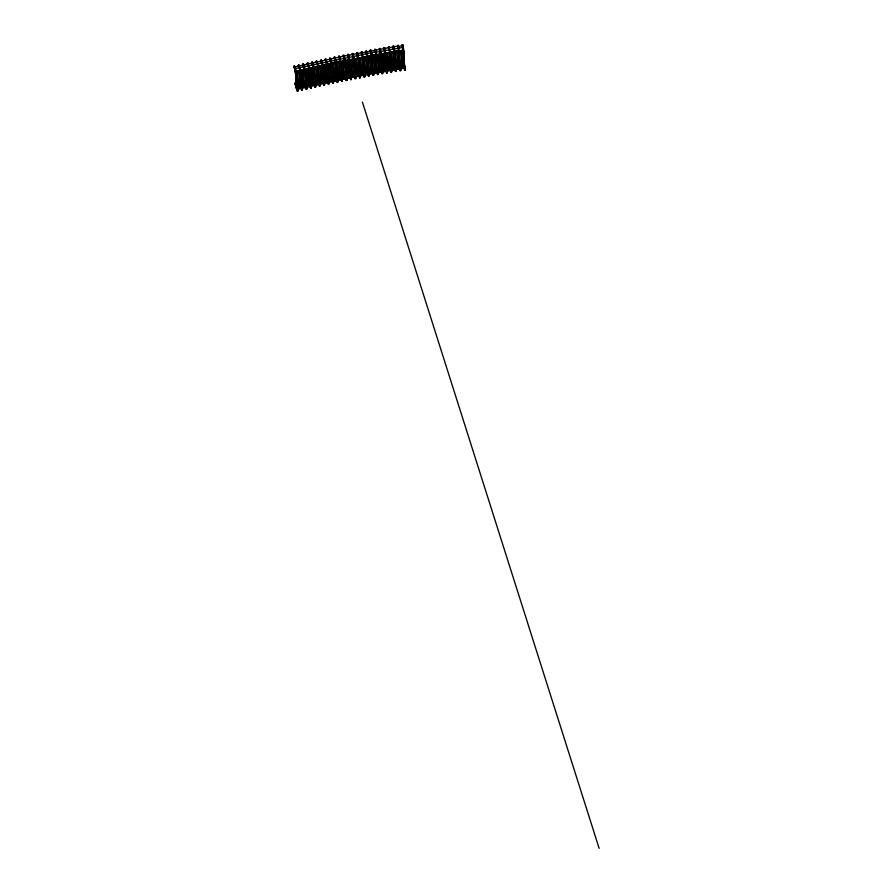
<?xml version="1.0" encoding="UTF-8"?>
<svg xmlns="http://www.w3.org/2000/svg" width="893" height="893" viewBox="0 0 893 893"><rect width="100%" height="100%" fill="white"/><g stroke="black" fill="none" stroke-linecap="round" stroke-linejoin="round"><path stroke-width="1.34" d="M395.298 66.093L404.306 64.396M340.434 73.137L342.376 80.683L341.684 81.43L339.708 73.259L340.434 73.137L340.646 74.242L403.96 62.209L405.288 70.034L404.551 70.123L403.178 62.32L403.882 61.606L405.288 70.034M317.015 61.595L316.2 61.081L317.115 62.019M295.639 83.016L298.005 90.483L297.324 91.253L294.913 83.161L295.639 83.016L295.873 83.92L318.209 78.975M376.053 51.794L295.337 68.549M377.147 69.196L341.07 75.894L296.465 85.806M398.423 46.492L398.278 45.387L397.541 45.476L398.412 46.492L402.922 45.554M398.334 45.956L344.039 56.103L294.813 66.897M398.624 63.057L399.461 63.448L399.316 62.343L398.624 63.057L400.008 70.681L400.745 70.592L399.316 62.343M394.907 64.162L396.235 71.34L395.499 71.429L394.07 63.805L394.918 64.196L394.773 63.09L394.036 63.18L395.499 71.429M390.375 64.955L390.219 63.849L389.482 63.95L390.375 64.888M399.484 63.448L400.745 70.592M383.934 48.401L384.805 48.747L384.626 47.675L383.901 47.775L384.939 53.468M380.251 49.561L380.083 48.456L379.358 48.557L380.686 55.522M380.161 49.059L381.155 54.16M381.266 66.194L380.396 65.513L381.992 73.751L382.684 73.025L381.992 73.751M375.618 49.863L374.814 49.372L375.696 50.108M371.142 51.046L371.008 50.086L370.282 50.187L371.41 55.868M365.795 51.649L366.666 52.017L366.476 50.912L365.795 51.649L366.911 56.705M364.768 76.921L363.105 69.286L362.312 69.453L364.043 77.021L364.768 76.921L363.004 68.716L362.312 69.453M353.271 71.183L354.164 71.54L353.963 70.447L353.237 70.558L355.079 78.751L355.771 78.004L355.079 78.751M402.888 45.253L402.096 44.739L402.91 45.253M339.597 57.286L339.385 56.181L338.659 56.304L339.574 57.096M340.646 74.208L318.176 78.74M330.51 58.648L329.662 58.179L331.057 63.827M330.745 75.76L331.649 76.106L331.437 75.012L330.745 75.76L332.776 83.283L333.502 83.161L331.437 75.012M381.233 66.026L380.44 66.138M325.208 59.753L326.124 60.077L325.889 59.005L325.208 59.753L326.592 64.776M320.721 60.724L321.625 61.07L321.402 59.976L320.721 60.724L322.485 66.986M311.769 62.711L312.684 63.046L312.45 61.952L311.769 62.711L313.231 67.701M313.644 79.544L312.773 79.03L315.006 87.157L315.731 87.023L313.499 78.897M304.658 81.497L303.832 81.073L306.154 89.177L306.879 89.043L304.558 80.928M300.093 81.966L302.459 90.07L301.734 90.204L299.367 82.111L300.204 82.536M294.701 66.629L296.208 71.663M298.039 91.108L295.884 84.076M344.095 56.348L345.189 60.936M302.459 90.07L300.193 82.536L299.412 82.736M330.477 58.648L331.772 63.693M373.709 55.187L374.792 71.775L373.095 72.076L372.013 55.489L373.787 55.444L372.08 55.757L371.086 50.655M313.689 79.968L312.807 79.667M309.123 80.604L308.297 80.046L310.574 88.161L311.3 88.027L309.023 79.912M296.565 72.277L294.59 66.06L293.864 66.205L295.929 73.617L295.404 71.82A1110.2 814.996 -3.5 0 1 340.099 61.941L358.104 58.369A1110.2 814.996 -3.5 0 1 403.402 50.399L404.417 66.718A1110.2 814.996 -3.5 0 0 359.109 74.699L341.104 78.271A1110.2 814.996 -3.5 0 0 296.409 88.15L295.382 71.54L297.146 71.127M295.438 72.322L296.141 72.154M297.09 87.481L296.387 87.648L296.878 88.943L297.592 88.775M296.242 84.054L295.483 71.808L297.056 71.15L298.072 87.481L296.398 87.871L296.911 89.445L350.514 77.758L404.741 68.047L403.402 50.388A1108.47 813.735 -3.5 0 0 295.483 71.808L295.382 71.54M296.465 87.637L298.251 87.726M298.15 88.641L300.684 88.05M297.28 71.094L299.055 70.96L297.28 71.094L298.396 87.681L300.07 87.291L298.954 70.703M299.188 70.647L300.952 70.525L299.188 70.647L300.294 87.235L301.968 86.844L301.086 70.201L302.76 69.821L303.866 86.409L302.091 86.532L303.765 86.152L302.76 69.821M302.191 86.788L301.187 70.458L302.861 70.078M300.863 70.257L301.867 86.588L300.294 87.235M302.984 69.766L304.759 69.643L302.984 69.766L304.089 86.353L305.763 85.962L304.658 69.375M305.674 85.706L304.089 86.353M304.893 69.319L306.656 69.196L304.893 69.319L305.998 85.907L307.672 85.527L306.79 68.884L308.465 68.504L306.891 69.141L307.895 85.471L309.57 85.092L308.465 68.504M306.567 68.94L307.572 85.27L305.998 85.907M308.699 68.448L310.474 68.337L308.699 68.448L309.793 85.036L311.478 84.656L310.373 68.069M311.702 84.612L310.597 68.013L312.371 67.901L310.697 68.281L311.702 84.612L313.387 84.232L312.505 67.589L314.191 67.209L312.595 67.846L313.61 84.176L315.285 83.808L314.191 67.209M311.612 84.344L313.287 83.975L312.282 67.645M314.414 67.165L316.189 67.053L314.414 67.165L315.519 83.752L317.194 83.384L316.1 66.785M317.216 84.266L314.704 85.337M316.323 66.729L318.098 66.629L319.102 82.96L317.417 83.328L316.323 66.729L317.417 83.328M316.412 66.997L318.098 66.629M317.328 83.06L319.013 82.692L318.008 66.361M318.232 66.316L320.007 66.205L318.232 66.316L319.326 82.904L321.011 82.536L319.917 65.948M320.14 65.892L321.915 65.792L320.14 65.892L321.234 82.48L322.92 82.123L322.049 65.479L323.735 65.111L322.139 65.736L323.143 82.067L324.829 81.698L323.735 65.111M321.826 65.524L322.831 81.855L321.234 82.48M328.702 81.765L323.623 83.362M323.958 65.055L325.733 64.966L323.958 65.055L325.063 81.654L326.749 81.285L325.644 64.698M325.867 64.642L327.653 64.553L328.657 80.883L326.972 81.241L325.867 64.642L326.972 81.241M325.956 64.91L327.653 64.553M326.883 80.973L328.568 80.616L327.564 64.285M327.787 64.24L329.562 64.14L327.787 64.24L328.881 80.828L330.566 80.47L329.472 63.883M329.696 63.827L331.47 63.738L329.696 63.827L330.801 80.415L332.486 80.069L331.392 63.481M332.397 79.801L330.801 80.415M332.709 80.013L331.616 63.425L333.39 63.336L331.705 63.682L332.709 80.013L334.395 79.667L333.301 63.068M332.62 79.756L334.395 79.667M337.666 79.868L332.576 81.442M333.524 63.023L335.31 62.934L333.524 63.023L334.629 79.611L336.315 79.265L335.221 62.677M336.226 78.997L334.629 79.611M335.444 62.622L337.219 62.532L338.235 78.863L336.538 79.209L335.444 62.622L336.538 79.209M335.534 62.878L337.219 62.532M336.449 78.952L338.146 78.606L337.141 62.276M337.364 62.22L339.139 62.142L337.364 62.22L338.458 78.818L340.144 78.472L339.05 61.874M339.284 61.829L341.059 61.751L339.284 61.829L340.378 78.417L342.064 78.082L341.204 61.438L342.979 61.36M340.97 61.483L341.986 77.814L340.378 78.417M342.789 78.818L350.514 77.758M343.124 61.048L344.899 60.97L343.124 61.048L344.207 77.635L345.904 77.3L344.81 60.702M345.825 77.032L344.207 77.635M293.909 66.83L294.757 67.02L294.59 66.06M346.127 77.245L345.044 60.657L346.819 60.579L345.122 60.914L346.127 77.245L347.824 76.91L346.73 60.322M294.958 83.786L295.672 83.641M346.049 76.988L347.824 76.91M297.324 91.253L298.005 90.483M299.043 65.01L298.362 65.781L299.043 65.01L300.986 71.239M346.964 60.266L348.739 60.199L346.964 60.266L348.047 76.865L349.743 76.53L348.661 59.943M348.884 59.887L350.659 59.82L351.663 76.151L349.978 76.485L348.884 59.887L349.978 76.485M348.962 60.155L350.659 59.82M349.665 76.262L348.047 76.865M349.889 76.218L351.585 75.883L350.581 59.552M351.775 77.01L355.626 76.262M301.734 90.204L302.414 89.445M350.804 59.507L352.579 59.44L350.804 59.507L351.898 76.095L353.595 75.771L352.501 59.184M304.346 69.732L302.783 64.117L303.508 63.972L305.406 70.212M302.827 64.742L303.508 63.972M353.818 75.726L352.735 59.128L354.51 59.061L355.514 75.392L353.818 75.726L355.436 75.135L354.432 58.804M354.51 59.061L352.735 59.128M306.12 88.552L306.835 88.418M354.655 58.759L356.43 58.692L354.655 58.759L355.738 75.347L357.434 75.023L356.352 58.425M307.973 62.956L307.292 63.716L307.973 62.956L309.503 68.571M356.575 58.38L358.361 58.324L356.575 58.38L357.669 74.979L359.366 74.655L358.283 58.056M359.589 74.599L358.506 58.012L360.203 57.688L358.584 58.268L359.589 74.599L361.285 74.286L360.203 57.688M308.342 80.671L309.168 80.805M359.287 74.387L357.669 74.979M359.511 74.342L361.285 74.286M362.056 75.023L364.634 74.532M310.574 88.161L311.266 87.402M360.437 57.643L362.212 57.587L360.437 57.643L361.52 74.231L363.217 73.918L362.134 57.331M363.138 73.65L361.52 74.231M363.44 73.873L362.357 57.275L364.132 57.23L362.435 57.543L363.44 73.873L365.148 73.55L364.065 56.962M363.373 73.606L365.148 73.55M315.006 87.157L315.687 86.398M364.288 56.918L366.063 56.862L364.288 56.918L365.371 73.505L367.068 73.193L365.985 56.605M367.302 73.148L366.219 56.549L367.916 56.248L366.297 56.817L367.302 73.148L368.999 72.835L367.916 56.248M368.15 56.192L369.925 56.147L368.15 56.192L369.233 72.791L370.93 72.478L369.847 55.891M317.975 77.903L317.249 78.037L319.448 86.174L320.129 85.415L317.975 77.903L320.163 86.041M318.008 78.528L317.283 78.662L319.448 86.174M367.224 72.88L368.999 72.835M319.404 85.549L320.129 85.415M370.082 55.846L371.856 55.801L372.861 72.132L371.164 72.433L370.082 55.846L371.164 72.433M370.149 56.103L371.856 55.801M371.086 72.166L372.783 71.864L371.778 55.533M321.726 77.055L322.451 76.932L324.561 84.444L323.88 85.192L321.726 77.055L323.88 85.192M321.77 77.68L322.496 77.557L324.606 85.069M323.846 84.567L324.561 84.444M376.556 68.705L376.723 71.429L375.027 71.73L373.944 55.143L375.64 54.83L376.388 65.982M375.875 54.786L377.65 54.752L375.875 54.786L376.958 71.384L378.654 71.083L377.572 54.484M375.027 71.73L374.011 55.399L375.719 55.098M395.242 65.725L377.159 69.118M374.948 71.462L376.656 71.161L375.64 54.83M378.889 71.038L377.806 54.44L379.581 54.406L380.597 70.737L378.889 71.038L380.518 70.48L379.514 54.149M379.581 54.406L377.806 54.44M326.213 76.084L326.938 75.961L329.015 83.484L328.323 84.232L326.213 76.084L328.323 84.232M326.258 76.709L326.938 75.961M381.411 71.473L383.99 71.016M328.289 83.607L329.015 83.484M329.696 58.804L330.421 58.681M403.245 47.374L376.12 52.218M379.737 54.105L381.512 54.071L379.737 54.105L380.82 70.692L382.528 70.402L381.445 53.803M332.776 83.283L333.457 82.536M382.751 70.357L381.679 53.759L383.454 53.736L384.459 70.056L382.751 70.357L384.392 69.799L383.376 53.468M383.454 53.736L381.679 53.759M335.846 64.14L334.161 57.23L334.886 57.107L336.538 63.392M334.194 57.855L334.886 57.107M386.624 69.676L385.542 53.089L387.249 52.799L388.332 69.397L386.557 69.42L388.265 69.129L387.249 52.799M383.61 53.424L385.385 53.39L383.61 53.424L384.693 70.022L386.39 69.721L385.318 53.133M387.328 53.067L385.542 53.089M335.199 74.186L335.924 74.063L337.911 81.609L337.23 82.357L335.199 74.186L337.23 82.357M335.243 74.811L336.069 74.711M386.323 69.464L384.693 70.022M389.169 70.123L386.613 71.06M391.759 69.687L394.349 69.252M337.186 81.732L337.911 81.609M387.484 52.754L389.259 52.732L387.484 52.754L388.555 69.353L390.263 69.062L389.192 52.464M390.498 69.018L389.426 52.419L391.201 52.408L392.206 68.739L390.498 69.018L392.139 68.471L391.134 52.14M389.426 52.419L391.201 52.408M341.651 80.805L342.376 80.683M391.357 52.095L393.132 52.073L391.357 52.095L392.429 68.694L394.148 68.404L393.065 51.816M344.464 61.048L343.158 55.388L343.883 55.277L345.468 61.561M343.202 56.013L343.995 56.025M394.371 68.37L393.3 51.772L395.007 51.493L396.079 68.08L394.304 68.102L396.012 67.823L395.007 51.493M395.242 51.448L397.017 51.437L395.242 51.448L396.313 68.047L398.021 67.768L396.95 51.169M395.074 51.761L393.3 51.772M403.044 52.33L403.77 52.218L403.435 50.89L394.349 52.374A1110.267 815.052 -3.5 0 0 346.551 61.137M344.207 72.344L344.932 72.233L346.875 80.403L346.149 80.526L344.207 72.344L344.251 72.969L344.932 72.233M396.827 68.828L400.41 68.248M403.993 67.667L404.719 67.544M346.83 79.778L346.149 80.526M398.892 50.856L399.964 67.444L398.256 67.723L397.173 51.124L398.892 50.856L399.796 64.72M398.948 51.113L397.173 51.124M399.897 67.187L398.256 67.723M349.252 61.416L347.667 54.484L348.393 54.373L349.944 60.668M347.712 55.12L348.605 55.478L348.393 54.373M399.115 50.812L400.89 50.801L399.115 50.812L400.187 67.41L401.906 67.131L400.823 50.533M348.716 71.44L349.442 71.328L351.34 79.51L350.614 79.633L348.716 71.44L349.587 72.3M401.057 50.499L402.832 50.488L401.057 50.499L402.129 67.087L403.848 66.819L402.765 50.22M354.164 59.161L353.025 54.093L352.188 53.602L352.914 53.491L354.421 59.786M357.926 58.402L356.742 53.357L357.434 52.62L358.908 58.927M356.742 53.357L357.58 53.39M357.747 69.687L358.473 69.576L360.292 77.769L359.555 77.881L357.747 69.687L357.792 70.313L358.473 69.576M361.955 51.761L361.263 52.497L361.955 51.761L363.395 58.067M364.043 77.021L364.724 76.296M367.525 67.868L366.8 67.98L368.519 76.184L369.211 75.447L367.525 67.868L369.244 76.084M367.57 68.493L366.833 68.605L368.519 76.184M368.485 75.559L369.211 75.447M370.316 50.812L371.053 50.711M371.332 67.142L372.057 67.042L373.698 74.632L373.006 75.358L371.332 67.142L373.006 75.358M371.365 67.768L372.247 68.114L372.057 67.042M372.973 74.733L373.698 74.632M375.864 66.328L376.589 66.216L378.185 73.818L377.505 74.543L375.864 66.328L376.667 66.863L378.23 74.443M378.185 73.818L377.505 74.543M379.391 49.193L380.117 49.082M384.939 64.72L385.676 64.631L387.227 72.858L386.49 72.958L384.939 64.72L384.983 65.356L385.676 64.631M389.169 46.894L388.477 47.619L389.169 46.894L390.185 52.598M391 72.188L391.692 71.462L391 72.188L389.482 63.95M393.98 51.928L392.987 46.224L393.724 46.135L394.907 52.486M393.032 46.849L393.869 47.05L393.724 46.135M395.465 70.804L396.191 70.714L394.773 63.09M400.008 70.681L400.7 69.967M403.469 52.542L404.239 53.078L403.502 53.167L402.096 44.739M403.178 62.32L403.949 62.365M404.551 70.123L405.243 69.408M331.537 75.637L333.502 83.161M337.956 82.234L336.114 74.912M353.081 54.551L352.914 53.491M313.956 67.567L312.639 63.012M300.07 87.291L298.396 87.681M309.57 85.092L307.895 85.471M311.478 84.656L309.793 85.036M315.285 83.808L313.61 84.176M317.194 83.384L315.519 83.752M321.011 82.536L319.326 82.904M324.829 81.698L323.143 82.067M326.749 81.285L325.063 81.654M330.566 80.47L328.881 80.828M340.144 78.472L338.458 78.818M366.565 51.548L367.637 56.594M341.204 61.438L342.287 78.026L343.984 77.691L342.89 61.092M403.736 51.716L403.323 50.41L404.328 66.741A1108.47 813.735 -3.5 0 0 296.498 88.139M362.413 102.115L599.136 848.35M293.864 66.205L295.449 71.183M294.913 83.161L297.28 90.617M298.329 65.156L299.914 70.759M299.367 82.111L301.7 89.579M303.542 64.597L305.071 69.587M302.783 64.117L304.312 69.107M306.879 89.043L304.591 81.553L303.877 81.698L306.154 89.177M357.434 75.023L355.738 75.347M307.248 63.09L309.157 69.955M309.123 80.549L311.3 88.027M308.297 80.046L310.541 87.536M358.506 58.012L357.434 52.62M312.45 61.952L313.912 66.942M311.724 62.086L313.186 67.075M313.599 79.6L315.731 87.023M312.773 79.03L314.972 86.532M367.068 73.193L365.371 73.505M316.926 60.947L318.399 66.584M316.2 61.081L317.674 66.718M370.93 72.478L369.233 72.791M374.792 71.775L373.095 72.076M321.402 59.976L323.166 66.238M322.853 65.602L321.592 60.735M320.687 60.099L322.094 65.111M393.88 47.117L394.706 51.839M378.654 71.083L376.958 71.384M325.889 59.005L327.619 65.278M327.318 64.642L326.012 59.831M325.175 59.128L326.548 64.151M326.983 76.586L329.048 84.109M382.528 70.402L380.82 70.692M330.388 58.056L332.073 64.329M329.662 58.179L331.013 63.191M330.711 75.135L332.732 82.658M334.92 57.732L336.248 62.767M334.161 57.23L335.478 62.253M390.263 69.062L388.555 69.353M339.385 56.181L341.003 62.477M338.659 56.304L339.987 61.963M342.41 81.308L340.467 73.762L339.742 73.885L341.684 81.43M394.148 68.404L392.429 68.694M404.741 68.047L404.384 66.227L395.298 67.701A1110.267 815.052 -3.5 0 0 356.508 74.688M343.158 55.388L344.43 60.423M344.977 72.858L346.875 80.403M398.021 67.768L396.313 68.047M401.906 67.131L400.187 67.41M347.667 54.484L348.906 59.53M403.848 66.819L402.129 67.087M352.188 53.602L353.438 59.273M353.963 70.447L355.816 78.629M356.709 52.732L357.881 57.777M361.23 51.872L362.413 57.543M362.268 68.817L363.998 76.396M372.225 68.024L373.732 75.258M366.476 50.912L367.883 57.23M365.75 51.024L366.878 56.08M371.008 50.086L372.381 56.404M370.282 50.187L371.376 55.243M375.54 49.26L376.645 54.953M374.814 49.372L375.92 55.053M380.083 48.456L381.121 53.535M379.358 48.557L380.396 53.636M381.132 65.412L382.729 73.65M384.626 47.675L385.921 54.64M383.901 47.775L384.905 52.843M388.444 46.994L389.46 52.698M390.219 63.849L391.726 72.087M392.987 46.224L393.936 51.303M398.278 45.387L399.428 51.738M397.541 45.476L398.501 51.191M398.591 62.432L399.975 70.056M402.832 44.65L404.239 53.078M403.145 61.695L404.518 69.498M402.71 51.013L403.658 66.339M396.191 70.714L396.235 71.34M387.227 72.858L387.182 72.233L386.49 72.958M360.292 77.769L360.247 77.144L359.555 77.881M351.34 79.51L351.306 78.885L350.614 79.633M343.883 55.277L343.928 55.902M297.749 79.555L297.916 83.663M296.699 81.096L296.934 84.935M296.409 81.274L296.565 83.83M296.833 88.217L296.911 89.445M301.466 86.454A1110.267 815.052 -3.5 0 1 314.191 83.54M319.303 82.402A1110.267 815.052 -3.5 0 1 325.688 81.006M328.256 80.459A1110.267 815.052 -3.5 0 1 343.638 77.245M347.5 76.463A1110.267 815.052 -3.5 0 1 353.929 75.191M300.517 71.127A1110.267 815.052 -3.5 0 1 309.424 69.074M319.627 66.785A1110.267 815.052 -3.5 0 1 343.984 61.65"/></g></svg>
